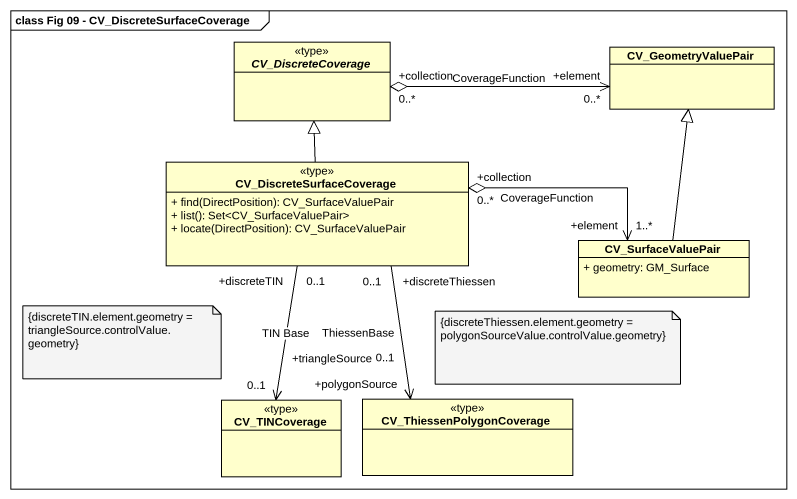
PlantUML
@startuml
mainframe class Fig 09 - CV_DiscreteSurfaceCoverage
hide circle
hide empty members
skinparam classAttributeIconSize 0
abstract class CV_DiscreteCoverage <<type>>
class CV_GeometryValuePair
class CV_DiscreteSurfaceCoverage <<type>> {
  + find(DirectPosition): CV_SurfaceValuePair
  + list(): Set<CV_SurfaceValuePair>
  + locate(DirectPosition): CV_SurfaceValuePair
}
class CV_SurfaceValuePair {
  + geometry: GM_Surface
}
class CV_TINCoverage <<type>>
class CV_ThiessenPolygonCoverage <<type>>
CV_GeometryValuePair "+element\n0..*" <-left-o "+collection\n0..*" CV_DiscreteCoverage : CoverageFunction
CV_DiscreteSurfaceCoverage -up-|> CV_DiscreteCoverage
CV_DiscreteSurfaceCoverage "+discreteTIN\n0..1" --> "+triangleSource\n0..1" CV_TINCoverage : TIN Base
CV_DiscreteSurfaceCoverage "+discreteThiessen\n0..1" --> "+polygonSource\n0..1" CV_ThiessenPolygonCoverage : ThiessenBase
CV_SurfaceValuePair -up-|> CV_GeometryValuePair
CV_SurfaceValuePair "+element\n1..*" <-left-o "+collection\n0..*" CV_DiscreteSurfaceCoverage : CoverageFunction
note as N1
  {discreteTIN.element.geometry = triangleSource.controlValue.geometry}
end note
note as N2
  {discreteThiessen.element.geometry = polygonSourceValue.controlValue.geometry}
end note
@enduml
